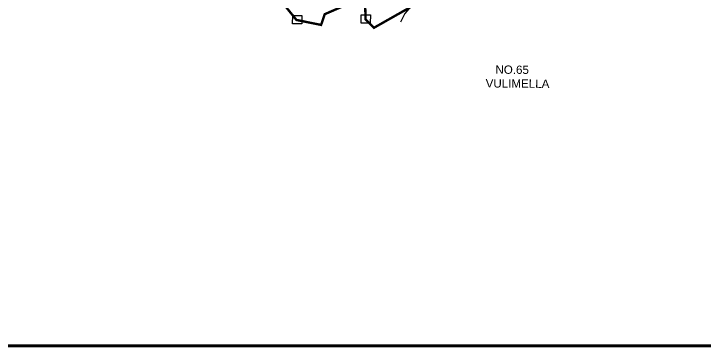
# Model space of a CAD drawing. Header units: inches. Extents: x 201585 to 225365, y 1598878 to 1613111.
# Drawn here: x 205832 to 208146, y 1598878 to 1599995 of the extents above; entities that cross this region are included whole.
import ezdxf

# ---------------------------------------------------------------- set-up
doc = ezdxf.new("R2010")
doc.units = ezdxf.units.IN
doc.header["$LTSCALE"] = 15
doc.header["$MEASUREMENT"] = 0
doc.linetypes.add('DASHED2', pattern=[0.375, 0.25, -0.125])
for name, color, linetype in [('BOUNDRY STONES', 240, 'Continuous'), ('ROADS', 1, 'Continuous'), ('TEXT', 1, 'Continuous'), ('text2', 7, 'Continuous'), ('VILLAGE BOUNDRY', 5, 'Continuous')]:
    doc.layers.add(name, color=color, linetype=linetype)
doc.styles.get("Standard").update_dxf_attribs({"font": 'arial.ttf'})

msp = doc.modelspace()

# ---------------------------------------------------------------- linework, layer by layer
at = {"layer": 'BOUNDRY STONES'}
for points in [[(206765.1, 1599988.8), (206795.5, 1599988.6), (206795.3, 1599961), (206764.9, 1599961.3)], [(206994.7, 1599991), (207025.1, 1599990.8), (207024.9, 1599963.3), (206994.5, 1599963.5)]]:
    msp.add_lwpolyline(points, close=True, dxfattribs=at)
at = {"layer": 'ROADS'}
msp.add_lwpolyline([(207383.8, 1600491.7), (207348.9, 1600455.3), (207311.9, 1600380.6), (207255.6, 1600205.8), (207227.4, 1600107.9), (207202, 1600048.1), (207173.4, 1600034.1), (207140.1, 1599995.8), (207125.6, 1599966.9)], dxfattribs=at)
at = {"layer": 'text2', "color": 5, "const_width": 10}
msp.add_lwpolyline([(202205.6, 1612391.7), (212637.8, 1612391.7), (212637.8, 1598882.9), (202205.6, 1598882.9)], close=True, dxfattribs=at)
at = {"layer": 'VILLAGE BOUNDRY', "linetype": 'DASHED2', "ltscale": 8, "const_width": 8}
msp.add_lwpolyline([(207167.2, 1600021.5), (207037.3, 1599947.9), (207008.9, 1599976.4), (207007.3, 1600051.9), (206872.4, 1599993.3), (206860.2, 1599957.4), (206777.7, 1599974), (206736.5, 1600025.1)], dxfattribs=at)

# ---------------------------------------------------------------- texts
at = {"layer": 'TEXT', "insert": (207411.6, 1599822), "char_height": 27.743, "width": 213.311, "attachment_point": 1, "rotation": 359.5641}
msp.add_mtext('   NO.65 VULIMELLA', dxfattribs=at)

doc.saveas('drawing.dxf')
